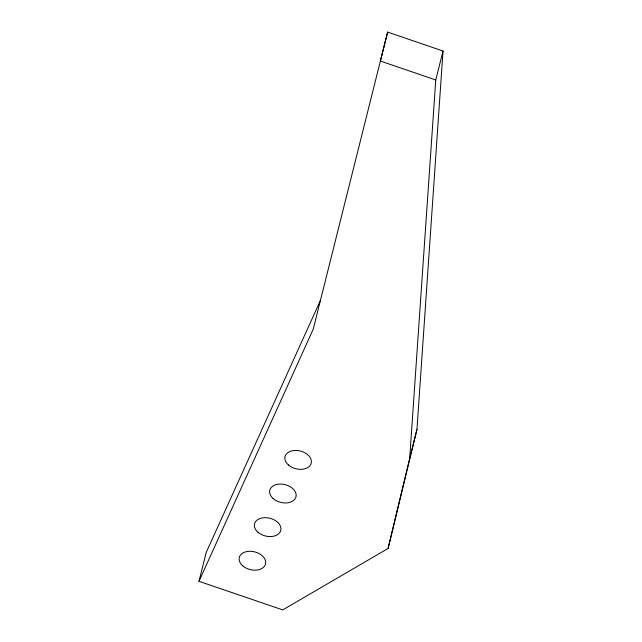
<?xml version="1.0" encoding="UTF-8"?>
<svg xmlns="http://www.w3.org/2000/svg" width="642" height="642" viewBox="0 0 642 642"><rect width="100%" height="100%" fill="white"/><g stroke="black" fill="none" stroke-linecap="round" stroke-linejoin="round"><path stroke-width="0.96" d="M320.494 300.271L206.243 552.361L198.972 581.299L282.745 609.9L388.097 548.437L409.684 458.372L435.757 79.953L443.028 51.015L387.632 32.1L380.361 61.038L435.757 79.953M388.097 548.437L416.955 429.434L443.028 51.015M387.632 32.1L313.224 329.21L198.972 581.299M409.684 458.372L416.955 429.434M242.748 565.835A13.514 9.149 14.1 0 0 265.146 565.08A13.514 9.149 14.1 0 0 249.345 551.277A13.514 9.149 14.1 0 0 242.748 565.835M257.98 532.226A13.514 9.149 14.1 0 0 280.385 531.472A13.514 9.149 14.1 0 0 264.576 517.669A13.514 9.149 14.1 0 0 257.98 532.226M273.211 498.609A13.514 9.149 14.1 0 0 295.617 497.855A13.514 9.149 14.1 0 0 279.808 484.06A13.514 9.149 14.1 0 0 273.211 498.609M288.451 465.001A13.514 9.149 14.1 0 0 310.848 464.246A13.514 9.149 14.1 0 0 295.047 450.443A13.514 9.149 14.1 0 0 288.451 465.001"/></g></svg>
